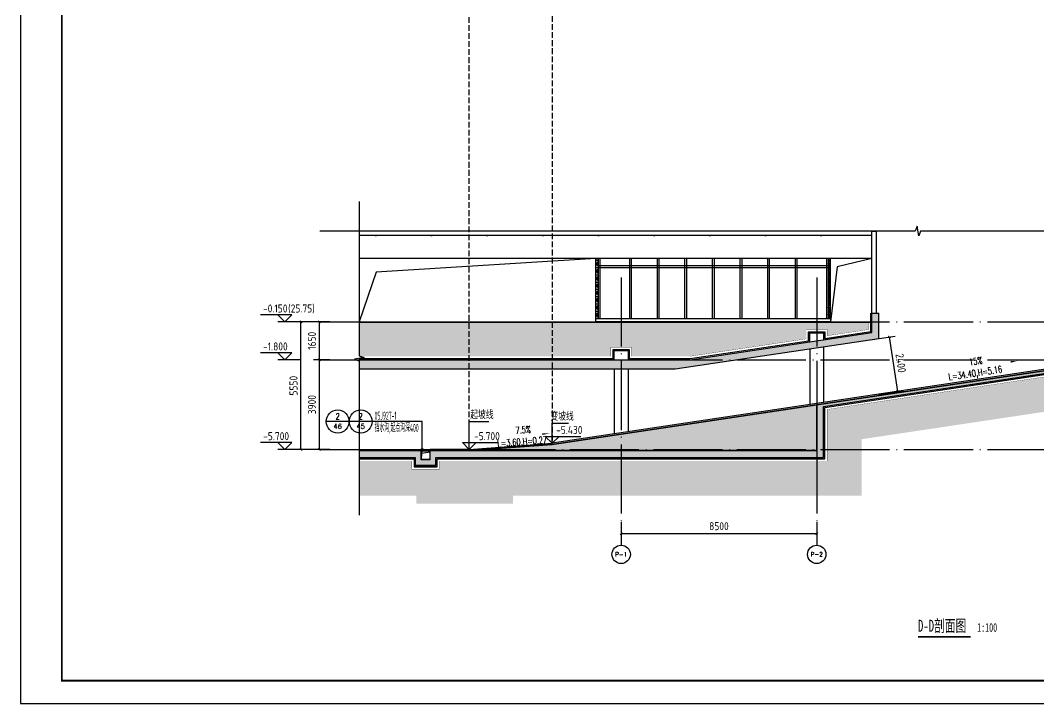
# Model space of a CAD drawing. Extents: x -473190 to 2138458, y -81875 to 2633646.
# Drawn here: x 1268829 to 1313089, y 34720 to 64420 of the extents above; entities that cross this region are included whole.
import ezdxf
from ezdxf.enums import TextEntityAlignment as Align

# ---------------------------------------------------------------- set-up
doc = ezdxf.new("R2010")
doc.units = 0
doc.header["$LTSCALE"] = 1000
doc.linetypes.add('DASH', pattern=[0.35, 0.25, -0.1])
doc.linetypes.add('DOTE', pattern=[2.42, 2, -0.2, 0.02, -0.2])
for name, color, linetype in [('A-CURTWALL', 4, 'Continuous'), ('A-DIM_IDEN', 3, 'Continuous'), ('A-DOTE', 12, 'DOTE'), ('A-SPACE_SHAR', 4, 'Continuous'), ('A-WALL', 2, 'Continuous'), ('A-WINDOW', 4, 'Continuous'), ('A-可见线', 7, 'Continuous'), ('AXIS', 3, 'Continuous'), ('AXIS_TEXT', 7, 'Continuous'), ('COLUMN', 9, 'Continuous'), ('DIM_ELEV', 3, 'Continuous'), ('DIM_SYMB', 3, 'Continuous'), ('DOTE', 1, 'DOTE'), ('ECA_TK', 7, 'Continuous'), ('FINISH', 213, 'Continuous'), ('PUB_DIM', 3, 'Continuous'), ('PUB_HATCH', 8, 'Continuous'), ('PUB_TEXT', 7, 'Continuous'), ('tk', 7, 'Continuous'), ('WALL', 9, 'Continuous'), ('WINDOW', 4, 'Continuous'), ('铺地１', 44, 'DOTE')]:
    doc.layers.add(name, color=color, linetype=linetype)
doc.styles.add('_TCH_AXIS', font='COMPLEX', dxfattribs={"bigfont": 'GBCBIG'})
doc.styles.add('_TCH_DIM', font='SIMPLEX', dxfattribs={"bigfont": 'GBCBIG'})
doc.styles.add('_TCH_LABEL', font='COMPLEX', dxfattribs={"bigfont": 'GBCBIG'})
doc.styles.add('COMPLEX', font='COMPLEX.shx', dxfattribs={"width": 0.65})
doc.styles.get("Standard").update_dxf_attribs({"font": 'gbenor.shx', "bigfont": 'gbcbig.shx'})
doc.styles.add('STANDARD_T3', font='gbenor.shx', dxfattribs={"bigfont": 'gbcbig.shx'})
doc.styles.add('黑体', font='simhei.ttf', dxfattribs={"width": 0.65})
doc.dimstyles.new('STANDARD&&100', dxfattribs={"dimtxt": 350, "dimasz": 100, "dimexe": 250, "dimexo": 300, "dimgap": 150, "dimtad": 1, "dimdec": 0, "dimzin": 0, "dimdsep": 46, "dimtxsty": 'STANDARD_T3', "dimblk": 'ARCHTICK', "dimcen": 0.09, "dimadec": 0, "dimazin": 0, "dimtfac": 1, "dimtdec": 0, "dimtix": 1, "dimtmove": 2, "dimatfit": 3, "dimfxl": 0, "dimtolj": 1, "dimtzin": 0, "dimarcsym": 0})
pattern_1 = [(45, (1207666.64, 704067.2), (-198.697, 198.697), []), (45, (1207771.64, 704067.2), (-198.697, 198.697), []), (45, (1207876.64, 704067.2), (-198.697, 198.697), []), (135, (1207666.64, 704067.2), (-198.697, -198.697), [132.5, -148.5]), (135, (1207719.14, 704119.7), (-198.697, -198.697), [132.5, -148.5]), (135, (1207771.64, 704172.2), (-198.697, -198.697), [132.5, -148.5])]

# ---------------------------------------------------------------- blocks, each defined once
blk = doc.blocks.new('10B_A1')
at = {"layer": 'ECA_TK'}
blk.add_lwpolyline([(0, 0), (841, 0), (841, 594), (0, 594)], close=True, dxfattribs=at)
at = {"layer": 'ECA_TK', "const_width": 0.8}
blk.add_lwpolyline([(831, 10), (831, 584), (18, 584), (18, 10)], close=True, dxfattribs=at)
blk = doc.blocks.new('_ArchTick')
at = {"color": 0, "linetype": 'ByBlock', "const_width": 0.4}
blk.add_lwpolyline([(-0.5, -0.5), (0.5, 0.5)], dxfattribs=at)
blk = doc.blocks.new('*D3401')
at = {"layer": 'Defpoints', "color": 0, "transparency": 16777216}
for p in [(1281027, 51316), (1282587, 51316), (1282587, 45766)]:
    blk.add_point(p, dxfattribs=at)
at = {"layer": 'PUB_DIM', "color": 0, "lineweight": -2, "transparency": 16777216}
for p, q in [((1282287, 51316), (1280777, 51316)), ((1281027, 45766), (1281027, 51316)), ((1282287, 45766), (1280777, 45766))]:
    blk.add_line(p, q, dxfattribs=at)
at = {"layer": 'PUB_DIM', "color": 0, "lineweight": -2, "transparency": 16777216, "xscale": 100, "yscale": 100, "zscale": 100}
for p, rotation in [((1281027, 51316), 90), ((1281027, 45766), 270)]:
    blk.add_blockref('_ArchTick', p, dxfattribs=dict(at, rotation=rotation))
at = {"layer": 'PUB_DIM', "color": 0, "transparency": 16777216, "insert": (1280702, 48541), "char_height": 350, "attachment_point": 5, "rotation": 90, "style": 'STANDARD_T3'}
blk.add_mtext('\\A1;5550', dxfattribs=at)
blk = doc.blocks.new('*D3402')
at = {"layer": 'Defpoints', "color": 0, "transparency": 16777216}
for p in [(1281827, 49666), (1282587, 49666), (1282587, 45766)]:
    blk.add_point(p, dxfattribs=at)
at = {"layer": 'PUB_DIM', "color": 0, "lineweight": -2, "transparency": 16777216}
for p, q in [((1282287, 49666), (1281577, 49666)), ((1281827, 45766), (1281827, 49666)), ((1282287, 45766), (1281577, 45766))]:
    blk.add_line(p, q, dxfattribs=at)
at = {"layer": 'PUB_DIM', "color": 0, "lineweight": -2, "transparency": 16777216, "xscale": 100, "yscale": 100, "zscale": 100}
for p, rotation in [((1281827, 49666), 90), ((1281827, 45766), 270)]:
    blk.add_blockref('_ArchTick', p, dxfattribs=dict(at, rotation=rotation))
at = {"layer": 'PUB_DIM', "color": 0, "transparency": 16777216, "insert": (1281502, 47716), "char_height": 350, "attachment_point": 5, "rotation": 90, "style": 'STANDARD_T3'}
blk.add_mtext('\\A1;3900', dxfattribs=at)
blk = doc.blocks.new('*D3403')
at = {"layer": 'Defpoints', "color": 0, "transparency": 16777216}
for p in [(1281827, 51316), (1282587, 51316), (1282587, 49666)]:
    blk.add_point(p, dxfattribs=at)
at = {"layer": 'PUB_DIM', "color": 0, "lineweight": -2, "transparency": 16777216}
for p, q in [((1282287, 51316), (1281577, 51316)), ((1281827, 49666), (1281827, 51316)), ((1282287, 49666), (1281577, 49666))]:
    blk.add_line(p, q, dxfattribs=at)
at = {"layer": 'PUB_DIM', "color": 0, "lineweight": -2, "transparency": 16777216, "xscale": 100, "yscale": 100, "zscale": 100}
for p, rotation in [((1281827, 51316), 90), ((1281827, 49666), 270)]:
    blk.add_blockref('_ArchTick', p, dxfattribs=dict(at, rotation=rotation))
at = {"layer": 'PUB_DIM', "color": 0, "transparency": 16777216, "insert": (1281502, 50491), "char_height": 350, "attachment_point": 5, "rotation": 90, "style": 'STANDARD_T3'}
blk.add_mtext('\\A1;1650', dxfattribs=at)
blk = doc.blocks.new('*D3404')
at = {"layer": 'Defpoints', "color": 0, "transparency": 16777216}
for p in [(1305470, 50492), (1306955, 48288), (1305826, 48119)]:
    blk.add_point(p, dxfattribs=at)
at = {"layer": 'PUB_DIM', "color": 0, "lineweight": -2, "transparency": 16777216}
for p, q in [((1305767, 50536), (1306847, 50698)), ((1306599, 50661), (1306955, 48288)), ((1306123, 48163), (1307203, 48325))]:
    blk.add_line(p, q, dxfattribs=at)
at = {"layer": 'PUB_DIM', "color": 0, "lineweight": -2, "transparency": 16777216, "xscale": 100, "yscale": 100, "zscale": 100}
for p, rotation in [((1306599, 50661), 98.53076560995017), ((1306955, 48288), 278.5307656099502)]:
    blk.add_blockref('_ArchTick', p, dxfattribs=dict(at, rotation=rotation))
at = {"layer": 'PUB_DIM', "color": 0, "transparency": 16777216, "insert": (1307099, 49523), "char_height": 350, "attachment_point": 5, "rotation": 278.5308, "style": 'STANDARD_T3'}
blk.add_mtext('\\A1;2400', dxfattribs=at)
blk = doc.blocks.new('*D3405')
at = {"layer": 'Defpoints', "color": 0, "transparency": 16777216}
for p in [(1294943, 42609), (1303443, 42609), (1303443, 42109)]:
    blk.add_point(p, dxfattribs=at)
at = {"layer": 'PUB_DIM', "color": 0, "lineweight": -2, "transparency": 16777216}
for p, q in [((1294943, 42309), (1294943, 41859)), ((1294943, 42109), (1303443, 42109)), ((1303443, 42309), (1303443, 41859))]:
    blk.add_line(p, q, dxfattribs=at)
at = {"layer": 'PUB_DIM', "color": 0, "lineweight": -2, "transparency": 16777216, "xscale": 100, "yscale": 100, "zscale": 100}
for p, rotation in [((1294943, 42109), 179.9998023575543), ((1303443, 42109), 359.9998023575542)]:
    blk.add_blockref('_ArchTick', p, dxfattribs=dict(at, rotation=rotation))
at = {"layer": 'PUB_DIM', "color": 0, "transparency": 16777216, "insert": (1299193, 42434), "char_height": 350, "attachment_point": 5, "rotation": 359.9998, "style": 'STANDARD_T3'}
blk.add_mtext('\\A1;8500', dxfattribs=at)
blk = doc.blocks.new('_FZH')
blk.add_lwpolyline([(-0.5, -0.5), (0.5, -0.5), (0.5, 0.5), (-0.5, 0.5)], close=True)
at = {"layer": 'PUB_HATCH'}
blk.add_solid([(-0.5, -0.5), (0.5, -0.5), (-0.5, 0.5), (0.5, 0.5)], dxfattribs=at)
blk = doc.blocks.new('_AXISO')
blk.add_circle((0, 0), 0.5)
at = {"layer": 'AXIS_TEXT', "style": 'COMPLEX', "width": 1.041667}
blk.add_attdef('A', text='', height=0.56, dxfattribs=at).set_placement((-0.25, -0.28), (0.25, -0.28), align=Align.FIT)

msp = doc.modelspace()

# ---------------------------------------------------------------- hatches: boundary and pattern name
h = msp.add_hatch()
h.set_pattern_fill('夯实土壤', color=252, scale=50)
h.set_pattern_definition(pattern_1)
h.paths.add_polyline_path([(1294493.4, 49816.1), (1294493.4, 50216.1), (1294943.4, 50216.1), (1294943.4, 51291.1), (1283556, 51291.1), (1283556, 49843.4), (1283631.1, 49816.1)])
h.paths.add_polyline_path([(1297930.8, 49816.1), (1302993.4, 50575.5), (1302993.4, 50982.9), (1303443.4, 50982.9), (1303443.4, 51291.1), (1294943.4, 51291.1), (1294943.4, 50216.1), (1295393.4, 50216.1), (1295393.4, 49816.1)])
h.paths.add_polyline_path([(1305693, 50980.4), (1305693, 51291.1), (1303443.4, 51291.1), (1303443.4, 50982.9), (1303893.4, 50982.9), (1303893.4, 50710.5)])
h = msp.add_hatch()
h.set_pattern_fill('夯实土壤', color=252, scale=50)
h.set_pattern_definition(pattern_1)
h.paths.add_polyline_path([(1326540.4, 49385.8), (1328193.3, 49509.7), (1328193.3, 49265.6), (1332093.4, 49265.6), (1332093.4, 49466.4), (1332266.8, 49449.4), (1332266.8, 50956.5), (1330593.4, 51119.9), (1330593.4, 50765.6), (1329693.3, 50765.6), (1329693.3, 51126.4), (1326372.8, 50877.4), (1303893.4, 47505), (1303893.4, 45266.1), (1287043.4, 45266.1), (1287043.4, 44916.2), (1285843.4, 44916.2), (1285843.4, 45266.1), (1283556, 45266.1), (1283556, 43766.1), (1286043.4, 43766.1), (1286043.4, 43416.2), (1290243.4, 43416.2), (1290243.4, 43766.1), (1305393.4, 43766.1), (1305393.4, 46213.3)])
at = {"layer": 'A-SPACE_SHAR'}
h = msp.add_hatch(dxfattribs=at)
h.set_pattern_fill('NET3', color=8, scale=50)
h.set_pattern_definition([(0, (-2769052.57, 2547644.17), (0, 158.75), []), (60, (-2769052.57, 2547644.17), (-137.481533, 79.375), []), (120, (-2769052.57, 2547644.17), (-137.481533, -79.375), [])])
h.paths.add_polyline_path([(1293843.4, 54066.1), (1293943.4, 54066.1), (1293943.4, 51466.1), (1293843.4, 51466.1)])
h = msp.add_hatch(dxfattribs=at)
h.set_pattern_fill('NET3', color=8, scale=50)
h.set_pattern_definition([(0, (-3258511.24, 171484.66), (0, 158.75), []), (60, (-3258511.24, 171484.66), (-137.481533, 79.375), []), (120, (-3258511.24, 171484.66), (-137.481533, -79.375), [])])
h.paths.add_polyline_path([(1303943.4, 51466.1), (1304043.4, 51466.1), (1304043.4, 54066.1), (1303943.4, 54066.1)])
at = {"layer": 'A-WINDOW'}
h = msp.add_hatch(dxfattribs=at)
h.set_pattern_fill('ANSI31', color=256, scale=30, angle=45)
h.set_pattern_definition([(90, (-2331136.675, -185474.934), (-47.625, 1e-14), [])])
h.paths.add_polyline_path([(1286243.4, 45766.2), (1286643.4, 45766.2), (1286643.4, 45696.2), (1286243.4, 45696.2)])
at = {"layer": 'PUB_HATCH'}
for points in [[(1305843, 50851.2), (1306143, 50592.9), (1306143, 51696.1), (1305843, 51696.1)], [(1303443.4, 47710.5), (1303743.4, 47634.2), (1326352.3, 51025.5), (1326351.8, 51066.1), (1326334.5, 51144.2)], [(1297942, 49666.1), (1297297.7, 49266.1), (1306143, 50592.9), (1305843, 50851.2)], [(1283556, 49266.1), (1297297.7, 49266.1), (1297942, 49666.1), (1283556, 49666.1)], [(1303443.4, 45716.1), (1303743.4, 45416.1), (1303743.4, 47634.2), (1303443.4, 47710.5)], [(1283556, 45416.1), (1285993.4, 45416.1), (1286243.4, 45716.1), (1283556, 45716.1)], [(1285993.4, 45066.2), (1286243.4, 45316.2), (1286243.4, 45716.1), (1285993.4, 45416.1)], [(1286643.4, 45316.2), (1286893.4, 45066.2), (1286893.4, 45416.1), (1286643.4, 45716.1)], [(1286643.4, 45716.1), (1286893.4, 45416.1), (1303743.4, 45416.1), (1303443.4, 45716.1)], [(1286893.4, 45066.2), (1286643.4, 45316.2), (1286243.4, 45316.2), (1285993.4, 45066.2)]]:
    msp.add_hatch(color=256, dxfattribs=at).paths.add_polyline_path(points)
h = msp.add_hatch(dxfattribs=at)
h.set_pattern_fill('混凝土', color=256, scale=50, style=0)
h.set_pattern_definition([(50, (1207607.64, 704067.2), (358.63009, -31.37607), [37.5, -412.5]), (355, (1207607.64, 704067.2), (-69.37567, 376.09607), [30, -330]), (100.4514, (1207637.52, 704064.57), (289.25469, 344.71977), [31.8701, -350.57106]), (46.1842, (1207607.64, 704167.2), (533.62052, -82.7595), [56.25, -618.75]), (96.6356, (1207652.1, 704160.3), (467.33135, 487.05894), [47.80514, -525.8565]), (351.1842, (1207607.64, 704167.2), (467.33097, 487.0593), [45, -495]), (21, (1207657.64, 704142.2), (298.45353, -201.30945), [37.5, -412.5]), (326, (1207657.64, 704142.2), (121.65767, 362.57502), [30, -330]), (71.4514, (1207682.5, 704125.4), (420.11131, 161.26525), [31.8701, -350.57106]), (37.5, (1207607.64, 704067.19), (6.079928, 166.446927), [0, -326, 0, -335, 0, -331.25]), (7.5, (1207607.64, 704067.19), (131.53477, 197.205856), [0, -191, 0, -318.5, 0, -126.25]), (327.5, (1207496.14, 704067.19), (266.911218, -11.277436), [0, -125, 0, -390, 0, -517.5]), (317.5, (1207446.14, 704067.2), (291.593085, 50.05249), [0, -162.5, 0, -259, 0, -367.5])])
h.paths.add_polyline_path([(1303443.4, 47710.5), (1303443.4, 45716.1), (1288347.1, 45716.2), (1291949, 45986.4)])
at = {"layer": '铺地１'}
h = msp.add_hatch(dxfattribs=at)
h.set_pattern_fill('ANSI31', color=256, scale=30, angle=45)
h.set_pattern_definition([(90, (1876489.73, 820022.65), (-47.625, 1e-14), [])])
h.paths.add_polyline_path([(1283556, 51316.1), (1283556, 51291.1), (1305843, 51291.1), (1305843, 51316.1)])

# ---------------------------------------------------------------- linework, layer by layer
for p, q in [((1303143.4, 50142.9), (1303143.4, 47716.1)), ((1303743.4, 50232.9), (1303743.4, 47806.1)), ((1294643.4, 49266.1), (1294643.4, 46441.1)), ((1295243.4, 49266.1), (1295243.4, 46531.1))]:
    msp.add_line(p, q)
at = {"linetype": 'DASH'}
for points in [[(1288343.4, 45766.2), (1288343.4, 73363.4)], [(1291943.4, 73355.3), (1291943.4, 46036.1)]]:
    msp.add_lwpolyline(points, dxfattribs=at)
for points in [[(1293843.4, 54066.1), (1284299.5, 53479), (1283556, 51316.1)], [(1305843, 54066.1), (1304333.4, 53710.5), (1304043.4, 51316.1)], [(1283556, 49666.1), (1294643.4, 49666.1), (1294643.4, 50066.1), (1295243.4, 50066.1), (1295243.4, 49666.1), (1297942, 49666.1), (1303143.4, 50446.3), (1303143.4, 50832.9), (1303743.4, 50832.9), (1303743.4, 50536.3), (1305843, 50851.2), (1305843, 51696.1)], [(1283556, 49716.1), (1294593.4, 49716.1), (1294593.4, 50116.1), (1295293.4, 50116.1), (1295293.4, 49716.1), (1297938.3, 49716.1), (1303093.4, 50489.3), (1303093.4, 50882.9), (1303793.4, 50882.9), (1303793.4, 50594.3), (1305793, 50894.3), (1305793, 51696.1)], [(1283556, 45416.1), (1285993.4, 45416.1), (1285993.4, 45066.2), (1286893.4, 45066.2), (1286893.4, 45416.1), (1303743.4, 45416.1), (1303743.4, 47634.2), (1326356.1, 51026.6), (1329843.3, 51288.1), (1329843.3, 50915.6), (1330443.4, 50915.6), (1330443.4, 51285.3), (1332266.8, 51107.3)], [(1283556, 45366.1), (1285943.4, 45366.1), (1285943.4, 45016.2), (1286943.4, 45016.2), (1286943.4, 45366.1), (1303793.4, 45366.1), (1303793.4, 47591.1), (1326361.7, 50976.8), (1329793.3, 51234.2), (1329793.3, 50865.6), (1330493.4, 50865.6), (1330493.4, 51230.1), (1332262, 51057.5)], [(1326350.8, 51146.6), (1291949, 45986.4), (1288347.1, 45716.2)], [(1326343.4, 51196.1), (1291943.4, 46036.1)], [(1303443.4, 47710.5), (1303443.4, 45716.1), (1288347.1, 45716.2), (1291949, 45986.4), (1303443.4, 47710.5)], [(1288343.4, 45766.1), (1291943.4, 46036.1)], [(1283556, 45766.1), (1286243.4, 45766.1)], [(1288343.4, 45766.2), (1286643.4, 45766.2)]]:
    msp.add_lwpolyline(points)
at = {"linetype": 'DASH', "ltscale": 0.5, "const_width": 10}
for points in [[(1305693, 51291.1), (1305793, 51291.1), (1305793, 51696.1)], [(1283556, 49816.1), (1294493.4, 49816.1), (1294493.4, 50216.1), (1295393.4, 50216.1), (1295393.4, 49816.1), (1297930.8, 49816.1), (1302993.4, 50575.5), (1302993.4, 50982.9), (1303893.4, 50982.9), (1303893.4, 50710.5), (1305693, 50980.4), (1305693, 51291.1)], [(1283556, 45266.1), (1285843.4, 45266.1), (1285843.4, 44916.2), (1287043.4, 44916.2), (1287043.4, 45266.1), (1303893.4, 45266.1), (1303893.4, 47505), (1326372.8, 50877.4), (1329693.3, 51126.4), (1329693.3, 50765.6), (1330593.4, 50765.6), (1330593.4, 51119.9), (1332252.3, 50958)]]:
    msp.add_lwpolyline(points, dxfattribs=at)
at = {"layer": 'A-CURTWALL'}
for points in [[(1293943.4, 54066.1), (1293943.4, 51466.1)], [(1294023.4, 54066.1), (1294023.4, 51466.1)], [(1295303.4, 54066.1), (1295303.4, 51466.1)], [(1295383.4, 54066.1), (1295383.4, 51466.1)], [(1296503.4, 54066.1), (1296503.4, 51466.1)], [(1296583.4, 54066.1), (1296583.4, 51466.1)], [(1297703.4, 54066.1), (1297703.4, 51466.1)], [(1297783.4, 54066.1), (1297783.4, 51466.1)], [(1298903.4, 54066.1), (1298903.4, 51466.1)], [(1298983.4, 54066.1), (1298983.4, 51466.1)], [(1300103.4, 54066.1), (1300103.4, 51466.1)], [(1300183.4, 54066.1), (1300183.4, 51466.1)], [(1301303.4, 54066.1), (1301303.4, 51466.1)], [(1301383.4, 54066.1), (1301383.4, 51466.1)], [(1302503.4, 54066.1), (1302503.4, 51466.1)], [(1302583.4, 54066.1), (1302583.4, 51466.1)], [(1303863.4, 54066.1), (1303863.4, 51466.1)], [(1303943.4, 54066.1), (1303943.4, 51466.1)], [(1303943.4, 53746.1), (1293943.4, 53746.1)], [(1303943.4, 53666.1), (1293943.4, 53666.1)]]:
    msp.add_lwpolyline(points, dxfattribs=at)
at = {"layer": 'A-DIM_IDEN'}
for p, q in [((1283122, 46983.8), (1282122, 46983.8)), ((1284122, 46983.8), (1283122, 46983.8)), ((1286297.4, 46983.8), (1284122, 46983.8)), ((1286297.4, 45811.8), (1286297.4, 46983.8))]:
    msp.add_line(p, q, dxfattribs=at)
for centre, radius in [((1282622, 46983.8), 500), ((1283622, 46983.8), 500), ((1286297.4, 45766.2), 45.6)]:
    msp.add_circle(centre, radius, dxfattribs=at)
at = {"layer": 'A-DOTE', "color": 8}
msp.add_lwpolyline([(1305843, 55066.1), (1283556, 55066.1)], dxfattribs=at)
at = {"layer": 'A-SPACE_SHAR'}
msp.add_lwpolyline([(1293843.4, 54066.1), (1293943.4, 54066.1), (1293943.4, 51466.1), (1293843.4, 51466.1)], close=True, dxfattribs=at)
at = {"layer": 'A-SPACE_SHAR', "color": 6}
msp.add_lwpolyline([(1303943.4, 51466.1), (1304043.4, 51466.1), (1304043.4, 54066.1), (1303943.4, 54066.1)], close=True, dxfattribs=at)
at = {"layer": 'A-WALL'}
for p, q in [((1305843, 51696.1), (1305843, 55260)), ((1305843, 55260), (1306043, 55260)), ((1306043, 51696.1), (1306043, 55260)), ((1305843, 50851.2), (1305843, 51696.1)), ((1305843, 51696.1), (1306143, 51696.1)), ((1305843, 51696.1), (1306043, 51696.1)), ((1306143, 50592.9), (1306143, 51696.1)), ((1303443.4, 47710.5), (1326334.5, 51144.2)), ((1303743.4, 47634.2), (1326352.3, 51025.5)), ((1297297.7, 49266.1), (1306143, 50592.9)), ((1297942, 49666.1), (1305843, 50851.2)), ((1283556, 49666.1), (1297942, 49666.1)), ((1283556, 49666.1), (1283556, 49266.1)), ((1283556, 49266.1), (1297297.7, 49266.1)), ((1303443.4, 45716.1), (1303443.4, 47710.5)), ((1303743.4, 45416.1), (1303743.4, 47634.2)), ((1283556, 45716.1), (1286243.4, 45716.1)), ((1283556, 45716.1), (1283556, 45416.1)), ((1286643.4, 45716.1), (1303443.4, 45716.1)), ((1283556, 45416.1), (1285993.4, 45416.1)), ((1286893.4, 45416.1), (1303743.4, 45416.1))]:
    msp.add_line(p, q, dxfattribs=at)
at = {"layer": 'A-WINDOW'}
msp.add_lwpolyline([(1286243.4, 45766.2), (1286643.4, 45766.2), (1286643.4, 45696.2), (1286243.4, 45696.2)], close=True, dxfattribs=at)
at = {"layer": 'A-可见线'}
for points in [[(1305843, 55066.1), (1283556, 55066.1)], [(1305843, 54066.1), (1283556, 54066.1)]]:
    msp.add_lwpolyline(points, dxfattribs=at)
msp.add_lwpolyline([(1293843.4, 51466.1), (1304043.4, 51466.1), (1304043.4, 51316.1), (1293843.4, 51316.1)], close=True, dxfattribs=at)
at = {"layer": 'AXIS'}
for p, q in [((1294943.4, 42608.9), (1294943.4, 41608.9)), ((1303443.4, 42608.8), (1303443.4, 41608.8))]:
    msp.add_line(p, q, dxfattribs=at)
at = {"layer": 'DIM_ELEV'}
for p, q in [((1280627.4, 51616.1), (1279260.8, 51616.1)), ((1280327.4, 51316.1), (1280027.4, 51616.1)), ((1280327.4, 51316.1), (1280627.4, 51616.1)), ((1281027.4, 51316.1), (1280027.4, 51316.1)), ((1280627.4, 49966.1), (1279260.8, 49966.1)), ((1280327.4, 49666.1), (1280027.4, 49966.1)), ((1281027.4, 49666.1), (1280027.4, 49666.1)), ((1280327.4, 49666.1), (1280627.4, 49966.1)), ((1288343.4, 45766.2), (1288343.4, 46988.5)), ((1288343.4, 46988.5), (1289187.5, 46988.5)), ((1291943.4, 46036.1), (1291943.4, 46917.8)), ((1291943.4, 46917.8), (1292661, 46917.8)), ((1280627.4, 46066.1), (1279260.8, 46066.1)), ((1280327.4, 45766.1), (1280027.4, 46066.1)), ((1280327.4, 45766.1), (1280627.4, 46066.1)), ((1288343.4, 45766.2), (1288043.4, 46066.2)), ((1288043.4, 46066.2), (1289597.2, 46066.2)), ((1288343.4, 45766.2), (1288643.4, 46066.2)), ((1291943.4, 46036.1), (1291643.4, 46336.1)), ((1291643.4, 46336.1), (1293197.2, 46336.1)), ((1291943.4, 46036.1), (1292243.4, 46336.1)), ((1281027.4, 45766.1), (1280027.4, 45766.1))]:
    msp.add_line(p, q, dxfattribs=at)
at = {"layer": 'DIM_SYMB'}
for points in [[(1283556, 56549.3), (1283556, 49843.4), (1283766, 49767), (1283346, 49692.9), (1283556, 49618.4), (1283556, 42912.5)], [(1333839, 55260), (1307953.7, 55260), (1307877.3, 55050), (1307803.2, 55470), (1307728.7, 55260), (1281843.5, 55260)]]:
    msp.add_lwpolyline(points, dxfattribs=at)
for points in [[(1308578.7, 49082.5, 0, 0, 0), (1312171, 49621.3, 0, 80, 0), (1311874.3, 49576.8, 0, 0, 0)], [(1289601.8, 46276.6, 0, 0, 0), (1291817.5, 46462.6, 0, 80, 0), (1291518.5, 46437.5, 0, 0, 0)]]:
    msp.add_lwpolyline(points, format="xyseb", dxfattribs=at)
at = {"layer": 'DIM_SYMB', "const_width": 70}
msp.add_lwpolyline([(1307846.1, 37626.8), (1310134.4, 37626.8)], dxfattribs=at)
at = {"layer": 'DOTE', "color": 16, "linetype": 'DOTE', "ltscale": 1.5}
for p, q in [((1281827.4, 51316.1), (1333066.8, 51316.1)), ((1281827.4, 49666.1), (1333066.8, 49666.1)), ((1281827.4, 45766.1), (1333066.8, 45766.1))]:
    msp.add_line(p, q, dxfattribs=at)
for points in [[(1294943.4, 53243.7), (1294943.4, 41819.2)], [(1303443.4, 53243.7), (1303443.4, 41819.2)]]:
    msp.add_lwpolyline(points, dxfattribs=at)
at = {"layer": 'FINISH', "color": 2}
msp.add_lwpolyline([(1286243.4, 45696.2), (1286243.4, 45346.2), (1286643.4, 45346.2), (1286643.4, 45696.2), (1286243.4, 45696.2)], dxfattribs=at)
at = {"layer": 'FINISH'}
msp.add_lwpolyline([(1286643.4, 45666.2), (1286643.4, 45736.2)], dxfattribs=at)
at = {"layer": 'WALL'}
for p, q in [((1286243.4, 45316.2), (1286243.4, 45716.1)), ((1286643.4, 45316.2), (1286643.4, 45716.1)), ((1285993.4, 45066.2), (1285993.4, 45416.1)), ((1286643.4, 45316.2), (1286243.4, 45316.2)), ((1286893.4, 45066.2), (1286893.4, 45416.1)), ((1286893.4, 45066.2), (1285993.4, 45066.2))]:
    msp.add_line(p, q, dxfattribs=at)
at = {"layer": 'WINDOW'}
msp.add_lwpolyline([(1286643.4, 45646.2), (1286269.1, 45599.7), (1286243.4, 45316.2)], dxfattribs=at)
at = {"layer": '铺地１', "linetype": 'ByBlock'}
msp.add_lwpolyline([(1283556, 51316.1), (1305843, 51316.1), (1305843, 51291.1), (1283556, 51291.1)], dxfattribs=at)

# ---------------------------------------------------------------- block references
at = {"layer": 'AXIS'}
ref = msp.add_blockref('_AXISO', (1294943.4, 41208.9), dxfattribs=dict(at, xscale=800, yscale=800, zscale=800))
ref.add_attrib('A', 'P-1', dxfattribs={"layer": 'AXIS_TEXT', "height": 193.6, "style": '_TCH_AXIS'}).set_placement((1294680.6, 41112.1), (1295206.1, 41112.1), align=Align.FIT)
ref = msp.add_blockref('_AXISO', (1303443.4, 41208.8), dxfattribs=dict(at, xscale=800, yscale=800, zscale=800))
ref.add_attrib('A', 'P-2', dxfattribs={"layer": 'AXIS_TEXT', "height": 179.65, "style": '_TCH_AXIS'}).set_placement((1303178.2, 41119), (1303708.6, 41119), align=Align.FIT)
at = {"layer": 'COLUMN', "color": 2, "xscale": 50, "yscale": 50, "zscale": 50}
for p in [(1286268.4, 45671.2), (1286618.4, 45671.2)]:
    msp.add_blockref('_FZH', p, dxfattribs=at)
at = {"layer": 'tk', "xscale": 100, "yscale": 100, "zscale": 100}
msp.add_blockref('10B_A1', (1268829.3, 34720.1), dxfattribs=at)

# ---------------------------------------------------------------- texts
at = {"layer": 'PUB_TEXT'}
for s, height, p in [('-0.150', 350, (1279375.2, 51721.1)), ('(25.75)', 350, (1280467.9, 51721.1)), ('-1.800', 350, (1279375.2, 50071.1)), ('起坡线', 337.59, (1288386.3, 47093.5)), ('变坡线', 337.59, (1291870.9, 47022.8)), ('-5.700', 350, (1279383.9, 46171.1)), ('-5.700', 350, (1288546.2, 46171.2)), ('-5.430', 350, (1292117, 46441.1))]:
    msp.add_text(s, height=height, dxfattribs=at).set_placement(p)
at = {"layer": 'PUB_TEXT', "style": '_TCH_DIM', "width": 0.705882}
for s, rotation, p in [('15%', 8.53077, (1310092.2, 49415.7)), ('L=34.40,H=5.16', 8.53077, (1309198.4, 48768.4)), ('7.5%', 4.7981, (1290362, 46445.8)), ('L=3.60,H=0.27', 4.7981, (1289572.4, 45870.2))]:
    msp.add_text(s, height=297.5, rotation=rotation, dxfattribs=at).set_placement(p)
at = {"layer": 'PUB_TEXT'}
for s, width, p in [('05J927-1', 0.48, (1284227, 47061.8)), ('挡水沟', 0.6, (1284227, 46531.5)), ('起点沟深', 0.6, (1284921.6, 46531.5)), (',', 0.48, (1284857, 46531.5)), ('400', 0.48, (1285761.6, 46531.5))]:
    msp.add_text(s, height=350, dxfattribs=dict(at, width=width)).set_placement(p)
at = {"layer": 'PUB_TEXT', "style": '_TCH_LABEL'}
for s, height, p, p2 in [('2', 261, (1282535, 47076.3), (1282709, 47076.3)), ('2', 261, (1283535, 47076.3), (1283709, 47076.3)), ('46', 217.39, (1282440.9, 46666.9), (1282803.2, 46666.9)), ('45', 217.39, (1283440.9, 46666.9), (1283803.2, 46666.9))]:
    msp.add_text(s, height=height, dxfattribs=at).set_placement(p, p2, align=Align.FIT)
at = {"layer": 'PUB_TEXT', "style": '黑体', "width": 0.65}
for s, height, p in [('D-D剖面图', 525.74, (1307846.1, 37843.6)), ('1:100', 375.53, (1310414.4, 37843.6))]:
    msp.add_text(s, height=height, dxfattribs=at).set_placement(p)

# ---------------------------------------------------------------- dimensions: what is measured, and where the dimension line sits
at = {"layer": 'PUB_DIM'}
for p1, p2, distance, picture, middle in [((1282586.6, 45766.1), (1282586.6, 51316.1), 1559.1, '*D3401', (1280702.4, 48541.1)), ((1282586.6, 49666.1), (1282586.6, 51316.1), 759.1, '*D3403', (1281502.4, 50491.1)), ((1305470.2, 50492), (1305826.3, 48118.5), 1141.7, '*D3404', (1307098.7, 49522.8)), ((1282586.6, 45766.1), (1282586.6, 49666.1), 759.1, '*D3402', (1281502.4, 47716.1)), ((1294943.4, 42608.9), (1303443.4, 42608.8), -500, '*D3405', (1299193.4, 42433.9))]:
    dim = msp.add_aligned_dim(p1=p1, p2=p2, distance=distance, dimstyle='STANDARD&&100', dxfattribs=at)
    dim.commit()
    dim.dimension.update_dxf_attribs({"geometry": picture, "text_midpoint": middle})

doc.saveas('drawing.dxf')
